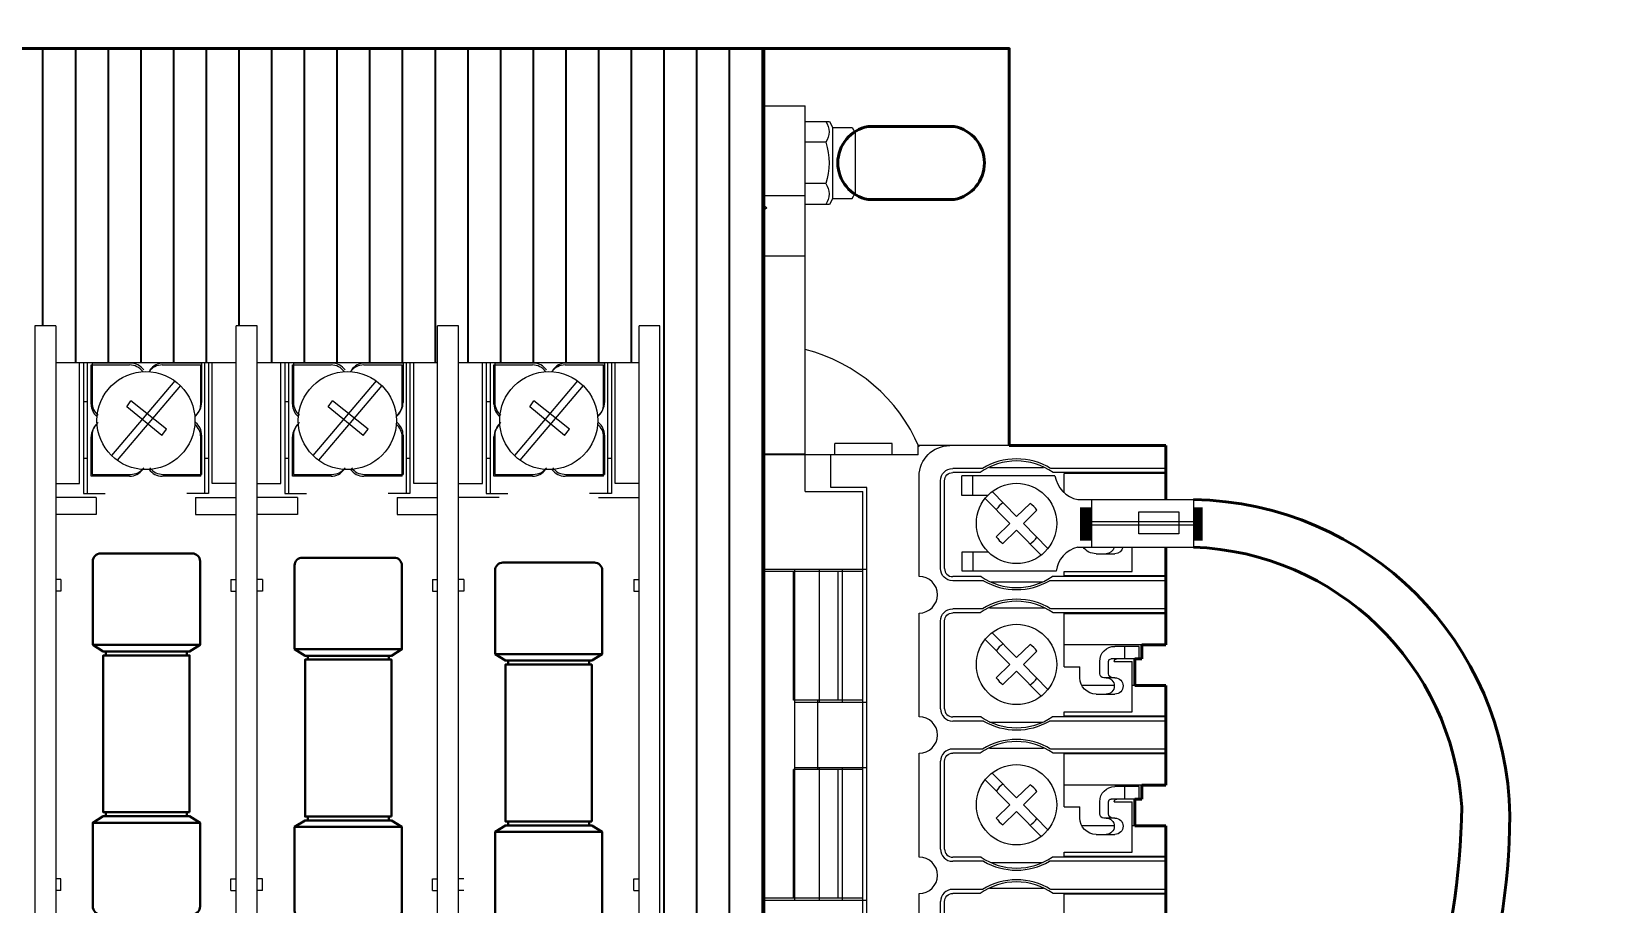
# Model space of a CAD drawing. Header units: inches. Extents: x -1.2 to 16.3, y -13.7 to 34.2.
# Drawn here: x 2.06 to 8.05, y 27.15 to 30.49 of the extents above; entities that cross this region are included whole.
import ezdxf
from ezdxf.enums import TextEntityAlignment as Align

# ---------------------------------------------------------------- set-up
doc = ezdxf.new("R2010")
doc.units = ezdxf.units.IN
doc.header["$MEASUREMENT"] = 0
doc.layers.add('CONTINUOUS1', color=7, linetype='Continuous', lineweight=20)
doc.layers.add('CONTINUOUS2', color=254, linetype='Continuous', lineweight=40)
for name, color, linetype in [('PDF_Geometry', 7, 'Continuous'), ('PRTG', 130, 'Continuous'), ('PSYMS', 7, 'Continuous'), ('PTAG', 150, 'Continuous')]:
    doc.layers.add(name, color=color, linetype=linetype)
doc.styles.get("Standard").update_dxf_attribs({"font": 'romans.shx'})
doc.styles.add('WD', font='romans.shx')
doc.dimstyles.get("Standard").update_dxf_attribs({"dimtxt": 0.18, "dimasz": 0.18, "dimexe": 0.18, "dimexo": 0.0625, "dimgap": 0.09, "dimtad": 0, "dimtih": 1, "dimtoh": 1, "dimdec": 4, "dimzin": 0, "dimdsep": 46, "dimtxsty": 'Standard', "dimcen": 0.09, "dimadec": 0, "dimazin": 0, "dimtfac": 1, "dimtdec": 4, "dimtofl": 0, "dimtmove": 0, "dimatfit": 3, "dimfxl": 1, "dimtolj": 1, "dimtzin": 0, "dimarcsym": 0})

# ---------------------------------------------------------------- blocks, each defined once
blk = doc.blocks.new('9070TF150D1')
for p, q in [((3.0404, 4.372), (3.0404, 5.4325)), ((3.1654, 4.232), (3.1654, 5.4325)), ((3.2904, 4.232), (3.2904, 5.4325)), ((3.4154, 4.232), (3.4154, 5.4325)), ((3.5404, 4.232), (3.5404, 5.4325)), ((3.6654, 4.232), (3.6654, 5.4325)), ((3.7904, 4.372), (3.7904, 5.4325)), ((3.9154, 4.232), (3.9154, 5.4325)), ((4.0404, 4.232), (4.0404, 5.4325)), ((4.1654, 4.232), (4.1654, 5.4325)), ((4.2904, 4.232), (4.2904, 5.4325)), ((4.4154, 4.232), (4.4154, 5.4325)), ((4.5404, 4.232), (4.5404, 5.4325)), ((4.6654, 4.232), (4.6654, 5.4325)), ((4.7904, 4.232), (4.7904, 5.4325)), ((4.9154, 4.232), (4.9154, 5.4325)), ((5.0404, 4.232), (5.0404, 5.4325)), ((5.1654, 4.232), (5.1654, 5.4325)), ((5.2904, 4.232), (5.2904, 5.4325)), ((5.4154, 0.7377), (5.4154, 5.4325)), ((5.5404, 0.6552), (5.5404, 5.4325)), ((5.6654, 0.5865), (5.6654, 5.4325)), ((5.7904, 0.5299), (5.7904, 5.4325))]:
    blk.add_line(p, q)
blk.add_lwpolyline([(5.798, 0.5268), (5.798, 5.4325), (2.61, 5.4325), (2.61, 0.5827)])
at = {"layer": 'CONTINUOUS1'}
for p, q in [((5.798, 4.8309), (5.798, 5.2137)), ((5.798, 5.2137), (5.9542, 5.2137)), ((5.798, 5.2137), (5.9542, 5.2137)), ((5.9542, 3.7386), (5.9542, 5.2137)), ((5.9542, 5.1533), (6.0466, 5.1533)), ((5.9542, 4.8367), (5.9542, 5.1533)), ((6.0466, 5.1533), (6.0589, 5.1321)), ((6.0589, 5.1321), (6.0589, 4.8579)), ((6.0589, 5.1312), (6.1332, 5.1312)), ((6.1332, 5.1312), (6.1455, 5.11)), ((6.1455, 5.11), (6.1455, 4.88)), ((6.5235, 5.1348), (6.1945, 5.1348)), ((6.0331, 5.0742), (5.9542, 5.0742)), ((6.0331, 4.9159), (5.9542, 4.9159)), ((6.0331, 4.9159), (5.9542, 4.9159)), ((5.798, 4.87), (5.9542, 4.87)), ((6.0589, 4.8579), (6.0466, 4.8367)), ((6.0589, 4.8588), (6.1332, 4.8588)), ((6.1332, 4.8588), (6.1455, 4.88)), ((6.1945, 4.8553), (6.5235, 4.8553)), ((5.798, 4.8309), (5.808, 4.8234)), ((5.808, 4.8234), (5.798, 4.8159)), ((5.798, 0.7981), (5.798, 4.8159)), ((6.0466, 4.8367), (5.9542, 4.8367)), ((5.798, 4.6394), (5.9542, 4.6394)), ((3.009, 4.372), (3.009, 1.242)), ((3.089, 4.372), (3.009, 4.372)), ((3.089, 4.372), (3.089, 1.242)), ((3.779, 1.242), (3.779, 4.372)), ((3.859, 4.372), (3.779, 4.372)), ((3.859, 1.3678), (3.859, 4.372)), ((4.549, 1.242), (4.549, 4.372)), ((4.629, 4.372), (4.549, 4.372)), ((4.629, 1.242), (4.629, 4.372)), ((5.319, 1.242), (5.319, 4.372)), ((5.399, 4.372), (5.319, 4.372)), ((5.399, 1.242), (5.399, 4.372)), ((3.089, 4.232), (3.779, 4.232)), ((3.1801, 3.7689), (3.1801, 4.232)), ((3.1947, 4.232), (3.1947, 3.7304)), ((3.2096, 4.232), (3.2096, 3.7304)), ((3.2244, 4.2225), (3.3715, 4.2225)), ((3.2244, 4.0722), (3.2244, 4.2225)), ((3.3749, 4.2291), (3.2279, 4.2291)), ((3.2279, 4.2291), (3.2279, 4.0789)), ((3.4965, 4.2225), (3.6435, 4.2225)), ((3.647, 4.2291), (3.4999, 4.2291)), ((3.6435, 4.0722), (3.6435, 4.2225)), ((3.647, 4.2291), (3.647, 4.0789)), ((3.6583, 4.232), (3.6583, 3.7304)), ((3.6733, 4.232), (3.6733, 3.7304)), ((3.6878, 3.7689), (3.6878, 4.232)), ((3.859, 4.232), (4.549, 4.232)), ((3.9501, 3.7689), (3.9501, 4.232)), ((3.9647, 4.232), (3.9647, 3.7304)), ((3.9796, 4.232), (3.9796, 3.7304)), ((3.9944, 4.2225), (4.1415, 4.2225)), ((3.9944, 4.0722), (3.9944, 4.2225)), ((4.1449, 4.2291), (3.9979, 4.2291)), ((3.9979, 4.2291), (3.9979, 4.0789)), ((4.2665, 4.2225), (4.4135, 4.2225)), ((4.417, 4.2291), (4.2699, 4.2291)), ((4.4135, 4.0722), (4.4135, 4.2225)), ((4.417, 4.2291), (4.417, 4.0789)), ((4.4283, 4.232), (4.4283, 3.7304)), ((4.4433, 4.232), (4.4433, 3.7304)), ((4.4578, 3.7689), (4.4578, 4.232)), ((4.629, 4.232), (5.319, 4.232)), ((4.7201, 3.7689), (4.7201, 4.232)), ((4.7347, 4.232), (4.7347, 3.7304)), ((4.7496, 4.232), (4.7496, 3.7304)), ((4.7644, 4.0722), (4.7644, 4.2225)), ((4.7644, 4.2225), (4.9115, 4.2225)), ((4.7679, 4.2291), (4.7679, 4.0789)), ((4.9149, 4.2291), (4.7679, 4.2291)), ((5.0365, 4.2225), (5.1835, 4.2225)), ((5.187, 4.2291), (5.0399, 4.2291)), ((5.1835, 4.0722), (5.1835, 4.2225)), ((5.187, 4.2291), (5.187, 4.0789)), ((5.1983, 4.232), (5.1983, 3.7304)), ((5.2133, 4.232), (5.2133, 3.7304)), ((5.2278, 3.7689), (5.2278, 4.232)), ((3.5442, 4.1614), (3.3024, 3.8762)), ((3.5656, 4.1433), (3.3237, 3.8581)), ((4.3142, 4.1614), (4.0724, 3.8762)), ((4.3356, 4.1433), (4.0937, 3.8581)), ((5.0842, 4.1614), (4.8424, 3.8762)), ((5.1056, 4.1433), (4.8637, 3.8581)), ((3.2096, 4.0811), (3.1947, 4.0811)), ((3.3611, 4.0629), (3.3767, 4.0855)), ((3.5129, 3.9765), (3.3767, 4.0855)), ((3.9796, 4.0811), (3.9647, 4.0811)), ((4.1311, 4.0629), (4.1467, 4.0855)), ((4.2829, 3.9765), (4.1467, 4.0855)), ((4.7496, 4.0811), (4.7347, 4.0811)), ((4.9011, 4.0629), (4.9167, 4.0855)), ((5.0529, 3.9765), (4.9167, 4.0855)), ((3.4945, 3.953), (3.3611, 4.0629)), ((4.2645, 3.953), (4.1311, 4.0629)), ((5.0345, 3.953), (4.9011, 4.0629)), ((3.4945, 3.953), (3.5129, 3.9765)), ((4.2645, 3.953), (4.2829, 3.9765)), ((5.0345, 3.953), (5.0529, 3.9765)), ((3.2244, 3.797), (3.2244, 3.9472)), ((3.2279, 3.9539), (3.2279, 3.8037)), ((3.6435, 3.797), (3.6435, 3.9472)), ((3.647, 3.9539), (3.647, 3.8037)), ((3.9944, 3.797), (3.9944, 3.9472)), ((3.9979, 3.9539), (3.9979, 3.8037)), ((4.4135, 3.797), (4.4135, 3.9472)), ((4.417, 3.9539), (4.417, 3.8037)), ((4.7644, 3.797), (4.7644, 3.9472)), ((4.7679, 3.9539), (4.7679, 3.8037)), ((5.1835, 3.797), (5.1835, 3.9472)), ((5.187, 3.9539), (5.187, 3.8037)), ((6.0675, 3.8787), (6.0675, 3.922)), ((6.2862, 3.922), (6.0675, 3.922)), ((6.2862, 3.8787), (6.2862, 3.922)), ((6.3855, 3.8787), (6.3855, 3.9139)), ((7.3332, 3.9139), (6.3855, 3.9139)), ((7.3332, 3.7075), (7.3332, 3.9139)), ((3.2096, 3.865), (3.1947, 3.865)), ((3.6733, 3.865), (3.6583, 3.865)), ((3.9796, 3.865), (3.9647, 3.865)), ((4.4433, 3.865), (4.4283, 3.865)), ((4.7496, 3.865), (4.7347, 3.865)), ((5.2133, 3.865), (5.1983, 3.865)), ((5.798, 3.883), (5.9542, 3.883)), ((6.3855, 3.8787), (5.798, 3.8787)), ((5.798, 1.7353), (5.798, 3.8787)), ((6.0519, 3.7537), (6.0519, 3.8787)), ((3.3715, 3.797), (3.2244, 3.797)), ((3.2279, 3.8037), (3.3749, 3.8037)), ((3.6435, 3.797), (3.4965, 3.797)), ((3.4999, 3.8037), (3.647, 3.8037)), ((4.1415, 3.797), (3.9944, 3.797)), ((3.9979, 3.8037), (4.1449, 3.8037)), ((4.4135, 3.797), (4.2665, 3.797)), ((4.2699, 3.8037), (4.417, 3.8037)), ((4.9115, 3.797), (4.7644, 3.797)), ((4.7679, 3.8037), (4.9149, 3.8037)), ((5.1835, 3.797), (5.0365, 3.797)), ((5.0399, 3.8037), (5.187, 3.8037)), ((6.3898, 3.4136), (6.3898, 3.7969)), ((6.4714, 3.4439), (6.4714, 3.7796)), ((6.487, 3.4438), (6.487, 3.7798)), ((6.6225, 3.8108), (6.518, 3.8108)), ((6.6317, 3.8264), (6.5182, 3.8264)), ((6.5535, 3.7232), (6.5535, 3.7985)), ((6.909, 3.7985), (6.5535, 3.7985)), ((6.5946, 3.7232), (6.5946, 3.7985)), ((6.8656, 3.8294), (6.6586, 3.8294)), ((7.3332, 3.8264), (6.8926, 3.8264)), ((7.3332, 3.8108), (6.9018, 3.8108)), ((6.944, 3.7341), (6.944, 3.8077)), ((7.3332, 3.8075), (6.944, 3.8075)), ((3.089, 3.7689), (3.1801, 3.7689)), ((3.244, 3.716), (3.089, 3.716)), ((3.1947, 3.7304), (3.2779, 3.7304)), ((3.244, 3.716), (3.244, 3.651)), ((3.6733, 3.7304), (3.5901, 3.7304)), ((3.624, 3.716), (3.779, 3.716)), ((3.624, 3.716), (3.624, 3.651)), ((3.779, 3.7689), (3.6878, 3.7689)), ((3.859, 3.7689), (3.9501, 3.7689)), ((4.014, 3.716), (3.859, 3.716)), ((3.9647, 3.7304), (4.0479, 3.7304)), ((4.014, 3.716), (4.014, 3.651)), ((4.4433, 3.7304), (4.3601, 3.7304)), ((4.394, 3.716), (4.549, 3.716)), ((4.394, 3.716), (4.394, 3.651)), ((4.549, 3.7689), (4.4578, 3.7689)), ((4.629, 3.7689), (4.7201, 3.7689)), ((4.784, 3.716), (4.629, 3.716)), ((4.7347, 3.7304), (4.8179, 3.7304)), ((5.2133, 3.7304), (5.1301, 3.7304)), ((5.164, 3.716), (5.319, 3.716)), ((5.319, 3.7689), (5.2278, 3.7689)), ((5.9542, 3.7386), (6.1745, 3.7386)), ((6.1901, 3.7537), (6.0519, 3.7537)), ((6.1745, 1.8764), (6.1745, 3.7386)), ((6.1901, 1.8603), (6.1901, 3.7537)), ((6.6519, 3.7232), (6.5535, 3.7232)), ((6.6683, 3.7379), (6.7623, 3.6425)), ((6.6421, 3.7121), (6.7361, 3.6166)), ((6.8137, 3.6931), (6.7623, 3.6425)), ((6.84, 3.6672), (6.7882, 3.6162)), ((6.9958, 3.7075), (7.439, 3.7075)), ((7.049, 3.6749), (7.005, 3.6749)), ((7.049, 3.6722), (7.005, 3.6722)), ((7.049, 3.6695), (7.005, 3.6695)), ((7.049, 3.6667), (7.005, 3.6667)), ((7.049, 3.664), (7.005, 3.664)), ((7.049, 3.6613), (7.005, 3.6613)), ((7.049, 3.6586), (7.005, 3.6586)), ((7.049, 3.6559), (7.005, 3.6559)), ((7.0486, 3.7075), (7.0486, 3.5254)), ((7.439, 3.7075), (7.439, 3.5254)), ((7.4728, 3.6749), (7.439, 3.6749)), ((7.4728, 3.6722), (7.439, 3.6722)), ((7.4728, 3.6695), (7.439, 3.6695)), ((7.4728, 3.6667), (7.439, 3.6667)), ((7.4728, 3.664), (7.439, 3.664)), ((7.4728, 3.6613), (7.439, 3.6613)), ((7.4728, 3.6586), (7.439, 3.6586)), ((7.4728, 3.6559), (7.439, 3.6559)), ((3.244, 3.651), (3.089, 3.651)), ((3.624, 3.651), (3.779, 3.651)), ((4.014, 3.651), (3.859, 3.651)), ((4.394, 3.651), (4.549, 3.651)), ((6.7361, 3.6166), (6.6844, 3.5657)), ((6.7882, 3.6162), (6.8822, 3.5208)), ((7.049, 3.6532), (7.005, 3.6532)), ((7.049, 3.6505), (7.005, 3.6505)), ((7.049, 3.6477), (7.005, 3.6477)), ((7.049, 3.645), (7.005, 3.645)), ((7.049, 3.6423), (7.005, 3.6423)), ((7.049, 3.6396), (7.005, 3.6396)), ((7.049, 3.6369), (7.005, 3.6369)), ((7.049, 3.6342), (7.005, 3.6342)), ((7.049, 3.6314), (7.005, 3.6314)), ((7.049, 3.6287), (7.005, 3.6287)), ((7.049, 3.626), (7.005, 3.626)), ((7.049, 3.6233), (7.005, 3.6233)), ((7.049, 3.6206), (7.005, 3.6206)), ((7.049, 3.6179), (7.005, 3.6179)), ((7.049, 3.6152), (7.005, 3.6152)), ((7.049, 3.6124), (7.005, 3.6124)), ((7.049, 3.6097), (7.005, 3.6097)), ((7.049, 3.607), (7.005, 3.607)), ((7.049, 3.6043), (7.005, 3.6043)), ((7.049, 3.6016), (7.005, 3.6016)), ((7.049, 3.5989), (7.005, 3.5989)), ((7.049, 3.5961), (7.005, 3.5961)), ((7.439, 3.6227), (7.0486, 3.6227)), ((7.439, 3.6102), (7.0486, 3.6102)), ((7.4728, 3.6532), (7.439, 3.6532)), ((7.4728, 3.6505), (7.439, 3.6505)), ((7.4728, 3.6477), (7.439, 3.6477)), ((7.4728, 3.645), (7.439, 3.645)), ((7.4728, 3.6423), (7.439, 3.6423)), ((7.4728, 3.6396), (7.439, 3.6396)), ((7.4728, 3.6369), (7.439, 3.6369)), ((7.4728, 3.6342), (7.439, 3.6342)), ((7.4728, 3.6314), (7.439, 3.6314)), ((7.4728, 3.6287), (7.439, 3.6287)), ((7.4728, 3.626), (7.439, 3.626)), ((7.4728, 3.6233), (7.439, 3.6233)), ((7.4728, 3.6206), (7.439, 3.6206)), ((7.4728, 3.6179), (7.439, 3.6179)), ((7.4728, 3.6152), (7.439, 3.6152)), ((7.4728, 3.6124), (7.439, 3.6124)), ((7.4728, 3.6097), (7.439, 3.6097)), ((7.4728, 3.607), (7.439, 3.607)), ((7.4728, 3.6043), (7.439, 3.6043)), ((7.4728, 3.6016), (7.439, 3.6016)), ((7.4728, 3.5989), (7.439, 3.5989)), ((7.4728, 3.5961), (7.439, 3.5961)), ((6.762, 3.5904), (6.7103, 3.5395)), ((6.762, 3.5904), (6.856, 3.495)), ((7.049, 3.5934), (7.005, 3.5934)), ((7.049, 3.5907), (7.005, 3.5907)), ((7.049, 3.588), (7.005, 3.588)), ((7.049, 3.5853), (7.005, 3.5853)), ((7.049, 3.5826), (7.005, 3.5826)), ((7.049, 3.5799), (7.005, 3.5799)), ((7.049, 3.5771), (7.005, 3.5771)), ((7.049, 3.5744), (7.005, 3.5744)), ((7.049, 3.5717), (7.005, 3.5717)), ((7.049, 3.569), (7.005, 3.569)), ((7.049, 3.5663), (7.005, 3.5663)), ((7.049, 3.5636), (7.005, 3.5636)), ((7.049, 3.5609), (7.005, 3.5609)), ((7.049, 3.5581), (7.005, 3.5581)), ((7.049, 3.5554), (7.005, 3.5554)), ((7.049, 3.5527), (7.005, 3.5527)), ((7.4728, 3.5934), (7.439, 3.5934)), ((7.4728, 3.5907), (7.439, 3.5907)), ((7.4728, 3.588), (7.439, 3.588)), ((7.4728, 3.5853), (7.439, 3.5853)), ((7.4728, 3.5826), (7.439, 3.5826)), ((7.4728, 3.5799), (7.439, 3.5799)), ((7.4728, 3.5771), (7.439, 3.5771)), ((7.4728, 3.5744), (7.439, 3.5744)), ((7.4728, 3.5717), (7.439, 3.5717)), ((7.4728, 3.569), (7.439, 3.569)), ((7.4728, 3.5663), (7.439, 3.5663)), ((7.4728, 3.5636), (7.439, 3.5636)), ((7.4728, 3.5609), (7.439, 3.5609)), ((7.4728, 3.5581), (7.439, 3.5581)), ((7.4728, 3.5554), (7.439, 3.5554)), ((7.4728, 3.5527), (7.439, 3.5527)), ((6.5535, 3.5062), (6.5535, 3.4344)), ((6.6553, 3.5062), (6.5535, 3.5062)), ((6.5946, 3.5062), (6.5946, 3.4344)), ((6.9958, 3.5254), (7.439, 3.5254)), ((7.0665, 3.5004), (7.1384, 3.5004)), ((7.2047, 3.4324), (7.2047, 3.5254)), ((7.3332, 3.5254), (7.3332, 3.1524)), ((6.1901, 3.4398), (5.798, 3.4398)), ((6.1745, 3.4325), (5.798, 3.4325)), ((5.9089, 2.9403), (5.9089, 3.4325)), ((5.9149, 2.1742), (5.9149, 3.4398)), ((6.0086, 2.932), (6.0086, 3.4398)), ((6.0808, 2.9403), (6.0808, 3.4325)), ((6.0964, 2.932), (6.0964, 3.4398)), ((6.1901, 2.932), (6.1901, 3.4398)), ((6.5535, 3.4344), (6.9142, 3.4344)), ((6.944, 3.4324), (7.2047, 3.4324)), ((6.944, 3.4162), (6.944, 3.4324)), ((7.3332, 3.416), (6.944, 3.416)), ((3.109, 3.402), (3.089, 3.402)), ((3.109, 3.357), (3.089, 3.357)), ((3.109, 3.402), (3.109, 3.357)), ((3.759, 3.402), (3.779, 3.402)), ((3.759, 3.402), (3.759, 3.357)), ((3.759, 3.357), (3.779, 3.357)), ((3.879, 3.402), (3.859, 3.402)), ((3.879, 3.357), (3.859, 3.357)), ((3.879, 3.402), (3.879, 3.357)), ((4.529, 3.402), (4.549, 3.402)), ((4.529, 3.402), (4.529, 3.357)), ((4.529, 3.357), (4.549, 3.357)), ((4.649, 3.402), (4.629, 3.402)), ((4.649, 3.357), (4.629, 3.357)), ((4.649, 3.402), (4.649, 3.357)), ((5.299, 3.402), (5.319, 3.402)), ((5.299, 3.402), (5.299, 3.357)), ((5.299, 3.357), (5.319, 3.357)), ((6.6264, 3.4128), (6.518, 3.4128)), ((6.6363, 3.3971), (6.5182, 3.3971)), ((6.8602, 3.3919), (6.664, 3.3919)), ((7.3332, 3.3971), (6.888, 3.3971)), ((7.3332, 3.4128), (6.8978, 3.4128)), ((5.798, 2.37), (5.798, 3.245)), ((6.3898, 2.8771), (6.3898, 3.2736)), ((6.4714, 2.9074), (6.4714, 3.2431)), ((6.487, 2.9073), (6.487, 3.2433)), ((6.6225, 3.2743), (6.518, 3.2743)), ((6.6317, 3.2899), (6.5182, 3.2899)), ((6.8713, 3.2926), (6.6586, 3.2926)), ((7.3332, 3.2899), (6.8926, 3.2899)), ((7.3332, 3.2743), (6.9018, 3.2743)), ((6.944, 3.0684), (6.944, 3.2743)), ((7.3332, 3.271), (6.944, 3.271)), ((6.6683, 3.1985), (6.7623, 3.1031)), ((6.6421, 3.1727), (6.7361, 3.0772)), ((6.8137, 3.1537), (6.7623, 3.1031)), ((6.84, 3.1278), (6.7882, 3.0768)), ((7.3332, 3.1524), (6.944, 3.1524)), ((7.2312, 3.1462), (7.1376, 3.1462)), ((7.176, 3.0986), (7.176, 3.1462)), ((7.2312, 3.0986), (7.2312, 3.1462)), ((6.7361, 3.0772), (6.6844, 3.0263)), ((6.7882, 3.0768), (6.8822, 2.9814)), ((6.944, 3.0684), (7.004, 3.0684)), ((7.004, 3.0261), (7.004, 3.0684)), ((7.08, 3.0417), (7.08, 3.0886)), ((7.1137, 3.0417), (7.1137, 3.0886)), ((7.2312, 3.0986), (7.1237, 3.0986)), ((7.1352, 3.0886), (7.2047, 3.0886)), ((7.2047, 2.8956), (7.2047, 3.0886)), ((6.762, 3.051), (6.7103, 3.0001)), ((6.762, 3.051), (6.856, 2.9556)), ((7.1359, 2.9962), (7.0118, 2.9962)), ((7.1384, 3.0261), (7.0956, 3.0261)), ((7.3332, 2.9962), (7.2047, 2.9962)), ((7.3332, 2.6159), (7.3332, 2.9962)), ((6.1745, 2.9403), (5.9089, 2.9403)), ((6.0026, 2.6747), (6.0026, 2.9403)), ((7.0665, 2.9636), (7.1384, 2.9636)), ((6.1901, 2.932), (5.9149, 2.932)), ((6.6264, 2.8763), (6.518, 2.8763)), ((7.3332, 2.8763), (6.8978, 2.8763)), ((6.944, 2.8956), (7.2047, 2.8956)), ((6.944, 2.8763), (6.944, 2.8956)), ((7.3332, 2.8795), (6.944, 2.8795)), ((6.6363, 2.8606), (6.5182, 2.8606)), ((6.8596, 2.8551), (6.6586, 2.8551)), ((7.3332, 2.8606), (6.888, 2.8606)), ((6.8656, 2.7561), (6.6586, 2.7561)), ((6.3898, 2.3404), (6.3898, 2.7371)), ((6.4714, 2.3709), (6.4714, 2.7066)), ((6.487, 2.3708), (6.487, 2.7068)), ((6.6225, 2.7378), (6.518, 2.7378)), ((6.6317, 2.7534), (6.5182, 2.7534)), ((7.3332, 2.7534), (6.8926, 2.7534)), ((7.3332, 2.7378), (6.9018, 2.7378)), ((6.944, 2.5319), (6.944, 2.7378)), ((7.3332, 2.7345), (6.944, 2.7345)), ((6.1745, 2.6747), (5.9089, 2.6747)), ((5.9089, 2.1825), (5.9089, 2.6747)), ((6.1901, 2.682), (5.9149, 2.682)), ((6.0086, 2.1742), (6.0086, 2.682)), ((6.0808, 2.1825), (6.0808, 2.6747)), ((6.0964, 2.1742), (6.0964, 2.682)), ((6.1901, 2.1742), (6.1901, 2.682)), ((6.6683, 2.6617), (6.7623, 2.5663)), ((6.6421, 2.6359), (6.7361, 2.5405)), ((6.8137, 2.6169), (6.7623, 2.5663)), ((6.84, 2.5911), (6.7882, 2.5401)), ((7.3332, 2.6159), (6.944, 2.6159)), ((7.2312, 2.6097), (7.1376, 2.6097)), ((7.176, 2.5621), (7.176, 2.6097)), ((7.2312, 2.5621), (7.2312, 2.6097)), ((6.7361, 2.5405), (6.6844, 2.4895)), ((6.7882, 2.5401), (6.8822, 2.4446)), ((6.944, 2.5319), (7.004, 2.5319)), ((7.004, 2.4896), (7.004, 2.5319)), ((7.08, 2.5052), (7.08, 2.5521)), ((7.1137, 2.5052), (7.1137, 2.5521)), ((7.2312, 2.5621), (7.1237, 2.5621)), ((7.1352, 2.5521), (7.2047, 2.5521)), ((7.2047, 2.3591), (7.2047, 2.5521)), ((6.762, 2.5142), (6.7103, 2.4633)), ((6.762, 2.5142), (6.856, 2.4188)), ((7.1359, 2.4597), (7.0118, 2.4597)), ((7.1384, 2.4896), (7.0956, 2.4896)), ((7.3332, 2.4597), (7.2047, 2.4597)), ((7.3332, 2.0792), (7.3332, 2.4597)), ((7.0665, 2.4271), (7.1384, 2.4271)), ((6.6264, 2.3398), (6.518, 2.3398)), ((7.3332, 2.3398), (6.8978, 2.3398)), ((6.944, 2.3591), (7.2047, 2.3591)), ((6.944, 2.3398), (6.944, 2.3591)), ((7.3332, 2.343), (6.944, 2.343)), ((6.6363, 2.3241), (6.5182, 2.3241)), ((6.8596, 2.3186), (6.6646, 2.3186)), ((7.3332, 2.3241), (6.888, 2.3241)), ((3.109, 2.257), (3.089, 2.257)), ((3.109, 2.212), (3.109, 2.257)), ((3.759, 2.257), (3.779, 2.257)), ((3.759, 2.212), (3.759, 2.257)), ((3.879, 2.257), (3.859, 2.257)), ((3.879, 2.212), (3.879, 2.257)), ((4.529, 2.257), (4.549, 2.257)), ((4.529, 2.212), (4.529, 2.257)), ((4.649, 2.257), (4.629, 2.257)), ((5.299, 2.212), (5.299, 2.257)), ((5.299, 2.257), (5.319, 2.257)), ((6.8656, 2.2196), (6.6586, 2.2196)), ((3.109, 2.212), (3.089, 2.212)), ((3.759, 2.212), (3.779, 2.212)), ((3.879, 2.212), (3.859, 2.212)), ((4.529, 2.212), (4.549, 2.212)), ((4.649, 2.212), (4.629, 2.212)), ((5.299, 2.212), (5.319, 2.212)), ((6.1745, 2.1825), (5.798, 2.1825)), ((6.1901, 2.1742), (5.798, 2.1742)), ((6.3898, 1.8171), (6.3898, 2.2004)), ((6.4714, 1.8342), (6.4714, 2.1698)), ((6.487, 1.834), (6.487, 2.17)), ((6.6225, 2.201), (6.518, 2.201)), ((6.6317, 2.2166), (6.5182, 2.2166)), ((7.3332, 2.2166), (6.8926, 2.2166)), ((7.3332, 2.201), (6.9018, 2.201)), ((6.944, 1.9954), (6.944, 2.201)), ((7.3332, 2.1978), (6.944, 2.1978))]:
    blk.add_line(p, q, dxfattribs=at)
blk.add_lwpolyline([(6.0331, 5.1533, -0.309401), (6.0331, 5.0742, -0.154701), (6.0331, 4.9159, -0.309401), (6.0331, 4.8367, -0.309401)], format="xyb", dxfattribs=at)
blk.add_lwpolyline([(7.2299, 3.5766), (7.2299, 3.6607), (7.3826, 3.6607), (7.3826, 3.5766)], close=True, dxfattribs=at)
for centre, radius in [((3.434, 4.0097), 0.1875), ((3.434, 4.0097), 0.1875), ((4.204, 4.0097), 0.1875), ((4.204, 4.0097), 0.1875), ((4.974, 4.0097), 0.1875), ((4.974, 4.0097), 0.1875), ((6.7621, 3.6164), 0.1535), ((6.7621, 3.077), 0.1535), ((6.7621, 2.5403), 0.1535)]:
    blk.add_circle(centre, radius, dxfattribs=at)
for centre, radius, start, end in [((6.2213, 4.995), 0.1423, 100.86383, 259.13617), ((6.4967, 4.995), 0.1423, 280.86383, 79.13617), ((5.7953, 3.6547), 0.6462, 23.12317, 75.75935), ((3.3715, 4.16), 0.0625, 36.20303, 90), ((3.3749, 4.1666), 0.0625, 36.20281, 90), ((3.4965, 4.16), 0.0625, 90, 143.797), ((3.4999, 4.1666), 0.0625, 90, 143.79719), ((4.1415, 4.16), 0.0625, 36.20303, 90), ((4.1449, 4.1666), 0.0625, 36.20281, 90), ((4.2665, 4.16), 0.0625, 90, 143.797), ((4.2699, 4.1666), 0.0625, 90, 143.79719), ((4.9115, 4.16), 0.0625, 36.20303, 90), ((4.9149, 4.1666), 0.0625, 36.20281, 90), ((5.0365, 4.16), 0.0625, 90, 143.797), ((5.0399, 4.1666), 0.0625, 90, 143.79719), ((3.2904, 4.0789), 0.0625, 180, 230.70631), ((3.5845, 4.0789), 0.0625, 309.29396, 0), ((4.0604, 4.0789), 0.0625, 180, 230.70631), ((4.3545, 4.0789), 0.0625, 309.29396, 0), ((4.8304, 4.0789), 0.0625, 180, 230.70631), ((5.1245, 4.0789), 0.0625, 309.29396, 0), ((3.2869, 4.0722), 0.0625, 180, 230.70631), ((3.581, 4.0722), 0.0625, 309.29374, 0), ((4.0569, 4.0722), 0.0625, 180, 230.70631), ((4.351, 4.0722), 0.0625, 309.29374, 0), ((4.8269, 4.0722), 0.0625, 180, 230.70631), ((5.121, 4.0722), 0.0625, 309.29374, 0), ((3.2869, 3.9472), 0.0625, 129.29369, 180), ((3.2904, 3.9539), 0.0625, 129.29369, 180), ((3.581, 3.9472), 0.0625, 0, 50.70604), ((3.5845, 3.9539), 0.0625, 0, 50.70626), ((4.0569, 3.9472), 0.0625, 129.29369, 180), ((4.0604, 3.9539), 0.0625, 129.29369, 180), ((4.351, 3.9472), 0.0625, 0, 50.70604), ((4.3545, 3.9539), 0.0625, 0, 50.70626), ((4.8269, 3.9472), 0.0625, 129.29369, 180), ((4.8304, 3.9539), 0.0625, 129.29369, 180), ((5.121, 3.9472), 0.0625, 0, 50.70604), ((5.1245, 3.9539), 0.0625, 0, 50.70626), ((6.7621, 3.6131), 0.242, 54.76126, 125.23876), ((6.7621, 3.6131), 0.25, 58.55255, 121.44746), ((3.3715, 3.8595), 0.0625, 270, 323.79719), ((3.3749, 3.8662), 0.0625, 270, 323.79697), ((3.4965, 3.8595), 0.0625, 216.20281, 270), ((3.4999, 3.8662), 0.0625, 216.203, 270), ((4.1415, 3.8595), 0.0625, 270, 323.79719), ((4.1449, 3.8662), 0.0625, 270, 323.79697), ((4.2665, 3.8595), 0.0625, 216.20281, 270), ((4.2699, 3.8662), 0.0625, 216.203, 270), ((4.9115, 3.8595), 0.0625, 270, 323.79719), ((4.9149, 3.8662), 0.0625, 270, 323.79697), ((5.0365, 3.8595), 0.0625, 216.20281, 270), ((5.0399, 3.8662), 0.0625, 216.203, 270), ((7.0193, 3.8167), 0.1118, 189.39287, 257.87295), ((6.7782, 3.6024), 0.1151, 126.14475, 144.55856), ((6.7471, 3.5992), 0.1151, 36.24192, 54.65789), ((6.7782, 3.6324), 0.1151, 215.44144, 233.85525), ((6.7471, 3.6317), 0.1151, 305.36457, 323.77837), ((7.0196, 3.4219), 0.1062, 102.95385, 173.27232), ((6.518, 3.4438), 0.031, 180, 270), ((6.3898, 3.3436), 0.07, 270, 90), ((6.7621, 3.6131), 0.242, 235.89243, 304.10759), ((6.7621, 3.6131), 0.25, 239.76765, 300.23235), ((6.7621, 3.0766), 0.242, 54.76126, 125.23876), ((6.7621, 3.0766), 0.25, 58.55255, 121.44746), ((6.7782, 3.0629), 0.1151, 126.14475, 144.55856), ((6.7471, 3.0598), 0.1151, 36.24192, 54.65789), ((6.7782, 3.093), 0.1151, 215.44144, 233.85525), ((6.7471, 3.0923), 0.1151, 305.36457, 323.77837), ((6.3898, 2.8071), 0.07, 270, 90), ((6.5182, 2.9074), 0.0468, 180, 270), ((6.518, 2.9073), 0.031, 180, 270), ((6.7621, 3.0766), 0.242, 235.89243, 304.10759), ((6.7621, 3.0766), 0.25, 239.76765, 300.23235), ((6.7621, 2.5401), 0.242, 54.76126, 125.23876), ((6.7621, 2.5401), 0.25, 58.55255, 121.44746), ((6.5182, 2.7066), 0.0468, 90, 180), ((6.7782, 2.5262), 0.1151, 126.14475, 144.55856), ((6.7471, 2.523), 0.1151, 36.24192, 54.65789), ((6.7782, 2.5563), 0.1151, 215.44144, 233.85525), ((6.7471, 2.5555), 0.1151, 305.36457, 323.77837), ((6.3898, 2.2704), 0.07, 270, 90), ((6.5182, 2.3709), 0.0468, 180, 270), ((6.518, 2.3708), 0.031, 180, 270), ((6.7621, 2.5401), 0.242, 235.89243, 304.10759), ((6.7621, 2.5401), 0.25, 239.76765, 300.23235), ((6.7621, 2.0034), 0.242, 54.76126, 125.23876), ((6.7621, 2.0034), 0.25, 58.55255, 121.44746), ((6.5182, 2.1698), 0.0468, 90, 180)]:
    blk.add_arc(centre, radius, start, end, dxfattribs=at)
at = {"layer": 'CONTINUOUS1', "extrusion": (0, 0, -1)}
for centre, radius, start, end in [((-6.5068, 3.7969), 0.117, 0, 90), ((-6.5182, 3.7796), 0.0468, 0, 90), ((-6.518, 3.7798), 0.031, 0, 90), ((-7.0665, 3.5629), 0.0625, 270, 323.16391), ((-7.1047, 3.5316), 0.0312, 191.48174, 270), ((-7.1384, 3.5316), 0.0312, 191.48174, 270), ((-6.5182, 3.4439), 0.0468, 270, 0), ((-6.5182, 3.2431), 0.0468, 0, 90), ((-6.518, 3.2433), 0.031, 0, 90), ((-7.1376, 3.0886), 0.0576, 0, 90), ((-7.1237, 3.0886), 0.01, 0, 90), ((-7.1452, 3.0886), 0.01, 0, 90), ((-7.0665, 3.0261), 0.0625, 270, 0), ((-7.0956, 3.0417), 0.0156, 270, 0), ((-7.1047, 2.9949), 0.0312, 90, 270), ((-7.1293, 3.0417), 0.0156, 270, 0), ((-7.1384, 2.9949), 0.0312, 90, 270), ((-6.518, 2.7068), 0.031, 0, 90), ((-7.1376, 2.5521), 0.0576, 0, 90), ((-7.1237, 2.5521), 0.01, 0, 90), ((-7.1452, 2.5521), 0.01, 0, 90), ((-7.0665, 2.4896), 0.0625, 270, 0), ((-7.0956, 2.5052), 0.0156, 270, 0), ((-7.1047, 2.4584), 0.0312, 90, 270), ((-7.1293, 2.5052), 0.0156, 270, 0), ((-7.1384, 2.4584), 0.0312, 90, 270), ((-6.518, 2.17), 0.031, 0, 90)]:
    blk.add_arc(centre, radius, start, end, dxfattribs=at)
at = {"layer": 'CONTINUOUS2'}
for p, q in [((6.5235, 5.1348), (6.1945, 5.1348)), ((6.1945, 4.8553), (6.5235, 4.8553)), ((7.3332, 3.9139), (6.734, 3.9139)), ((7.3332, 3.7075), (7.3332, 3.9139)), ((7.3332, 3.1524), (7.3332, 3.5254)), ((7.2412, 3.1524), (7.3332, 3.1524)), ((7.2412, 3.0986), (7.2412, 3.1524)), ((7.2147, 3.0986), (7.2412, 3.0986)), ((7.2147, 2.9962), (7.2147, 3.0986)), ((7.3332, 2.9962), (7.2147, 2.9962)), ((7.3332, 2.6159), (7.3332, 2.9962)), ((7.2412, 2.6159), (7.3332, 2.6159)), ((7.2412, 2.6097), (7.2412, 2.6159)), ((7.2412, 2.5621), (7.2412, 2.6097)), ((7.2147, 2.5621), (7.2412, 2.5621)), ((7.2147, 2.5521), (7.2147, 2.5621)), ((7.2147, 2.4597), (7.2147, 2.5521)), ((7.3332, 2.4597), (7.2147, 2.4597)), ((7.3332, 2.0792), (7.3332, 2.4597))]:
    blk.add_line(p, q, dxfattribs=at)
blk.add_lwpolyline([(6.734, 3.9139), (6.734, 5.4325), (1.674, 5.4325), (1.674, 3.9149)], dxfattribs=at)
for centre, radius, start, end in [((6.2213, 4.995), 0.1423, 100.86383, 259.13617), ((6.4967, 4.995), 0.1423, 280.86383, 79.13617), ((7.4202, 2.4798), 1.2278, 0.88568, 89.12388), ((7.4012, 2.4609), 1.0652, 3.85325, 87.9646), ((5.8725, 2.5567), 2.5916, 324.13487, 359.46453), ((6.0141, 2.5188), 2.6339, 324.16519, 359.56495)]:
    blk.add_arc(centre, radius, start, end, dxfattribs=at)
blk = doc.blocks.new('ATMR2')
at = {"layer": 'PDF_Geometry', "lineweight": 30}
for points in [[(0.4012, 1.0212), (0.4012, 1.3413, 0.41622), (0.3712, 1.3712), (0.0212, 1.3712, 0.414306), (-0.0088, 1.3413), (-0.0088, 1.0212)], [(0.3362, -0.0088), (0.3332, -0.0091), (0.3305, -0.0099), (0.3279, -0.0113), (0.3256, -0.0132), (0.3238, -0.0155), (0.3223, -0.0181), (0.3215, -0.0208), (0.3212, -0.0238), (0.3212, -0.0988, -0.416214), (0.2912, -0.1288), (0.1012, -0.1288, -0.414302), (0.0712, -0.0988), (0.0712, -0.0238), (0.071, -0.0208), (0.0701, -0.0181), (0.0687, -0.0155), (0.0668, -0.0132), (0.0646, -0.0113), (0.062, -0.0099), (0.0591, -0.0091), (0.0562, -0.0088)]]:
    blk.add_lwpolyline(points, format="xyb", dxfattribs=at)
for points in [[(-0.0088, 1.0212), (0.0312, 0.9963), (0.3612, 0.9963), (0.4012, 1.0212)], [(0.3612, 0.3812), (0.3612, 0.9812), (0.0312, 0.9812), (0.0312, 0.3812)]]:
    blk.add_lwpolyline(points, close=True, dxfattribs=at)
for points in [[(0.0412, 0.9963), (0.0412, 0.9812)], [(0.3512, 0.9963), (0.3512, 0.9812)], [(0.0412, 0.3663), (0.0412, 0.3812)], [(0.3512, 0.3663), (0.3512, 0.3812)], [(0.4012, 0.3412), (-0.0088, 0.3412)]]:
    blk.add_lwpolyline(points, dxfattribs=at)
blk.add_lwpolyline([(0.3712, -0.0088), (0.0212, -0.0088, -0.414313), (-0.0088, 0.0212), (-0.0088, 0.3412), (0.0312, 0.3663), (0.3612, 0.3663), (0.4012, 0.3412), (0.4012, 0.0212, -0.416227)], format="xyb", close=True, dxfattribs=at)
blk = doc.blocks.new('ATMR8_10')
at = {"layer": 'PDF_Geometry', "lineweight": 30}
for points in [[(0.4012, 1.0212), (0.4012, 1.3413, 0.41622), (0.3712, 1.3712), (0.0212, 1.3712, 0.414306), (-0.0088, 1.3413), (-0.0088, 1.0212)], [(0.3362, -0.0088), (0.3332, -0.0091), (0.3305, -0.0099), (0.3279, -0.0113), (0.3256, -0.0132), (0.3238, -0.0155), (0.3223, -0.0181), (0.3215, -0.0208), (0.3212, -0.0238), (0.3212, -0.0988, -0.416214), (0.2912, -0.1288), (0.1012, -0.1288, -0.414302), (0.0712, -0.0988), (0.0712, -0.0238), (0.071, -0.0208), (0.0701, -0.0181), (0.0687, -0.0155), (0.0668, -0.0132), (0.0646, -0.0113), (0.062, -0.0099), (0.0591, -0.0091), (0.0562, -0.0088)]]:
    blk.add_lwpolyline(points, format="xyb", dxfattribs=at)
for points in [[(-0.0088, 1.0212), (0.0312, 0.9963), (0.3612, 0.9963), (0.4012, 1.0212)], [(0.3612, 0.3812), (0.3612, 0.9812), (0.0312, 0.9812), (0.0312, 0.3812)]]:
    blk.add_lwpolyline(points, close=True, dxfattribs=at)
for points in [[(0.0412, 0.9963), (0.0412, 0.9812)], [(0.3512, 0.9963), (0.3512, 0.9812)], [(0.0412, 0.3663), (0.0412, 0.3812)], [(0.3512, 0.3663), (0.3512, 0.3812)], [(0.4012, 0.3412), (-0.0088, 0.3412)]]:
    blk.add_lwpolyline(points, dxfattribs=at)
blk.add_lwpolyline([(0.3712, -0.0088), (0.0212, -0.0088, -0.414313), (-0.0088, 0.0212), (-0.0088, 0.3412), (0.0312, 0.3663), (0.3612, 0.3663), (0.4012, 0.3412), (0.4012, 0.0212, -0.416227)], format="xyb", close=True, dxfattribs=at)
blk = doc.blocks.new('*D93')
at = {"layer": 'Defpoints', "color": 0, "transparency": 16777216}
for p in [(11.8266, 33.889), (-1.1734, 29.6454), (11.8266, 29.6454)]:
    blk.add_point(p, dxfattribs=at)
at = {"layer": 'PSYMS', "color": 0, "lineweight": -2, "transparency": 16777216}
for p, q in [((-1.1734, 29.7079), (-1.1734, 34.069)), ((11.8266, 29.7079), (11.8266, 34.069)), ((-0.9934, 33.889), (4.2723, 33.889)), ((11.6466, 33.889), (6.3809, 33.889))]:
    blk.add_line(p, q, dxfattribs=at)
at = {"layer": 'PSYMS', "color": 0, "transparency": 16777216}
for points in [[(-0.9934, 33.919), (-0.9934, 33.859), (-1.1734, 33.889)], [(11.6466, 33.919), (11.6466, 33.859), (11.8266, 33.889)]]:
    blk.add_solid(points, dxfattribs=at)
at = {"layer": 'PSYMS', "color": 0, "transparency": 16777216, "insert": (5.3266, 33.889), "char_height": 0.5, "attachment_point": 5}
blk.add_mtext('\\A1;13.00', dxfattribs=at)
blk = doc.blocks.new('*D94')
at = {"layer": 'Defpoints', "color": 0, "transparency": 16777216}
for p in [(-0.4633, 31.6766), (-0.4633, -13.3234), (15.4457, -13.3234)]:
    blk.add_point(p, dxfattribs=at)
at = {"layer": 'PSYMS', "color": 0, "lineweight": -2, "transparency": 16777216}
for p, q in [((-0.4008, 31.6766), (15.6257, 31.6766)), ((15.4457, 31.4966), (15.4457, 10.4546)), ((15.4457, -13.1434), (15.4457, 9.7746)), ((-0.4008, -13.3234), (15.6257, -13.3234))]:
    blk.add_line(p, q, dxfattribs=at)
at = {"layer": 'PSYMS', "color": 0, "transparency": 16777216}
for points in [[(15.4157, 31.4966), (15.4757, 31.4966), (15.4457, 31.6766)], [(15.4157, -13.1434), (15.4757, -13.1434), (15.4457, -13.3234)]]:
    blk.add_solid(points, dxfattribs=at)
at = {"layer": 'PSYMS', "color": 0, "transparency": 16777216, "insert": (15.4457, 10.1146), "char_height": 0.5, "attachment_point": 5}
blk.add_mtext('\\A1;45.00', dxfattribs=at)

msp = doc.modelspace()

# ---------------------------------------------------------------- block references
at = {"layer": 'PSYMS'}
msp.add_blockref('9070TF150D1', (-0.9399, 24.9873), dxfattribs=at)
ref = msp.add_blockref('ATMR2', (2.2998, 27.1175), dxfattribs=at)
ref.add_attrib('P_TAG1', 'FU0315B', dxfattribs={"layer": 'PTAG', "height": 0.5, "style": 'WD', "flags": 8}).set_placement((1.0283, 24.7117), align=Align.MIDDLE_CENTER)
ref.add_attrib('RATING1', '2A', dxfattribs={"layer": 'PRTG', "height": 0.5, "style": 'WD', "flags": 8}).set_placement((-0.2229, 23.8245), align=Align.CENTER)
ref = msp.add_blockref('ATMR8_10', (3.0713, 27.1014), dxfattribs=at)
ref.add_attrib('P_TAG1', 'FU0315', dxfattribs={"layer": 'PTAG', "height": 0.5, "style": 'WD', "flags": 8}).set_placement((3.2675, 23.9939), align=Align.MIDDLE_CENTER)
ref.add_attrib('RATING1', '0.8A', dxfattribs={"layer": 'PRTG', "height": 0.5, "style": 'WD', "flags": 8}).set_placement((5.5176, 23.734), align=Align.CENTER)
ref = msp.add_blockref('ATMR8_10', (3.8374, 27.0825), dxfattribs=at)
ref.add_attrib('P_TAG1', 'FU0315A', dxfattribs={"layer": 'PTAG', "height": 0.5, "style": 'WD', "flags": 8}).set_placement((4.7393, 24.6767), align=Align.MIDDLE_CENTER)
ref.add_attrib('RATING1', '0.8A', dxfattribs={"layer": 'PRTG', "height": 0.5, "style": 'WD', "flags": 8}).set_placement((7.2413, 24.3955), align=Align.CENTER)

# ---------------------------------------------------------------- dimensions: what is measured, and where the dimension line sits
dim = msp.add_linear_dim(base=(11.8266, 33.889), p1=(-1.1734, 29.6454), p2=(11.8266, 29.6454), dimstyle='Standard', override={"dimtxt": 0.5, "dimdec": 2}, dxfattribs=at)
dim.commit()
dim.dimension.update_dxf_attribs({"geometry": '*D93', "text_midpoint": (5.3266, 33.889)})
dim = msp.add_linear_dim(base=(15.4457, -13.3234), p1=(-0.4633, 31.6766), p2=(-0.4633, -13.3234), angle=90, dimstyle='Standard', override={"dimtxt": 0.5, "dimdec": 2}, dxfattribs=at)
dim.commit()
dim.dimension.update_dxf_attribs({"geometry": '*D94', "text_midpoint": (15.4457, 10.1146), "dimtype": 160})

doc.saveas('drawing.dxf')
